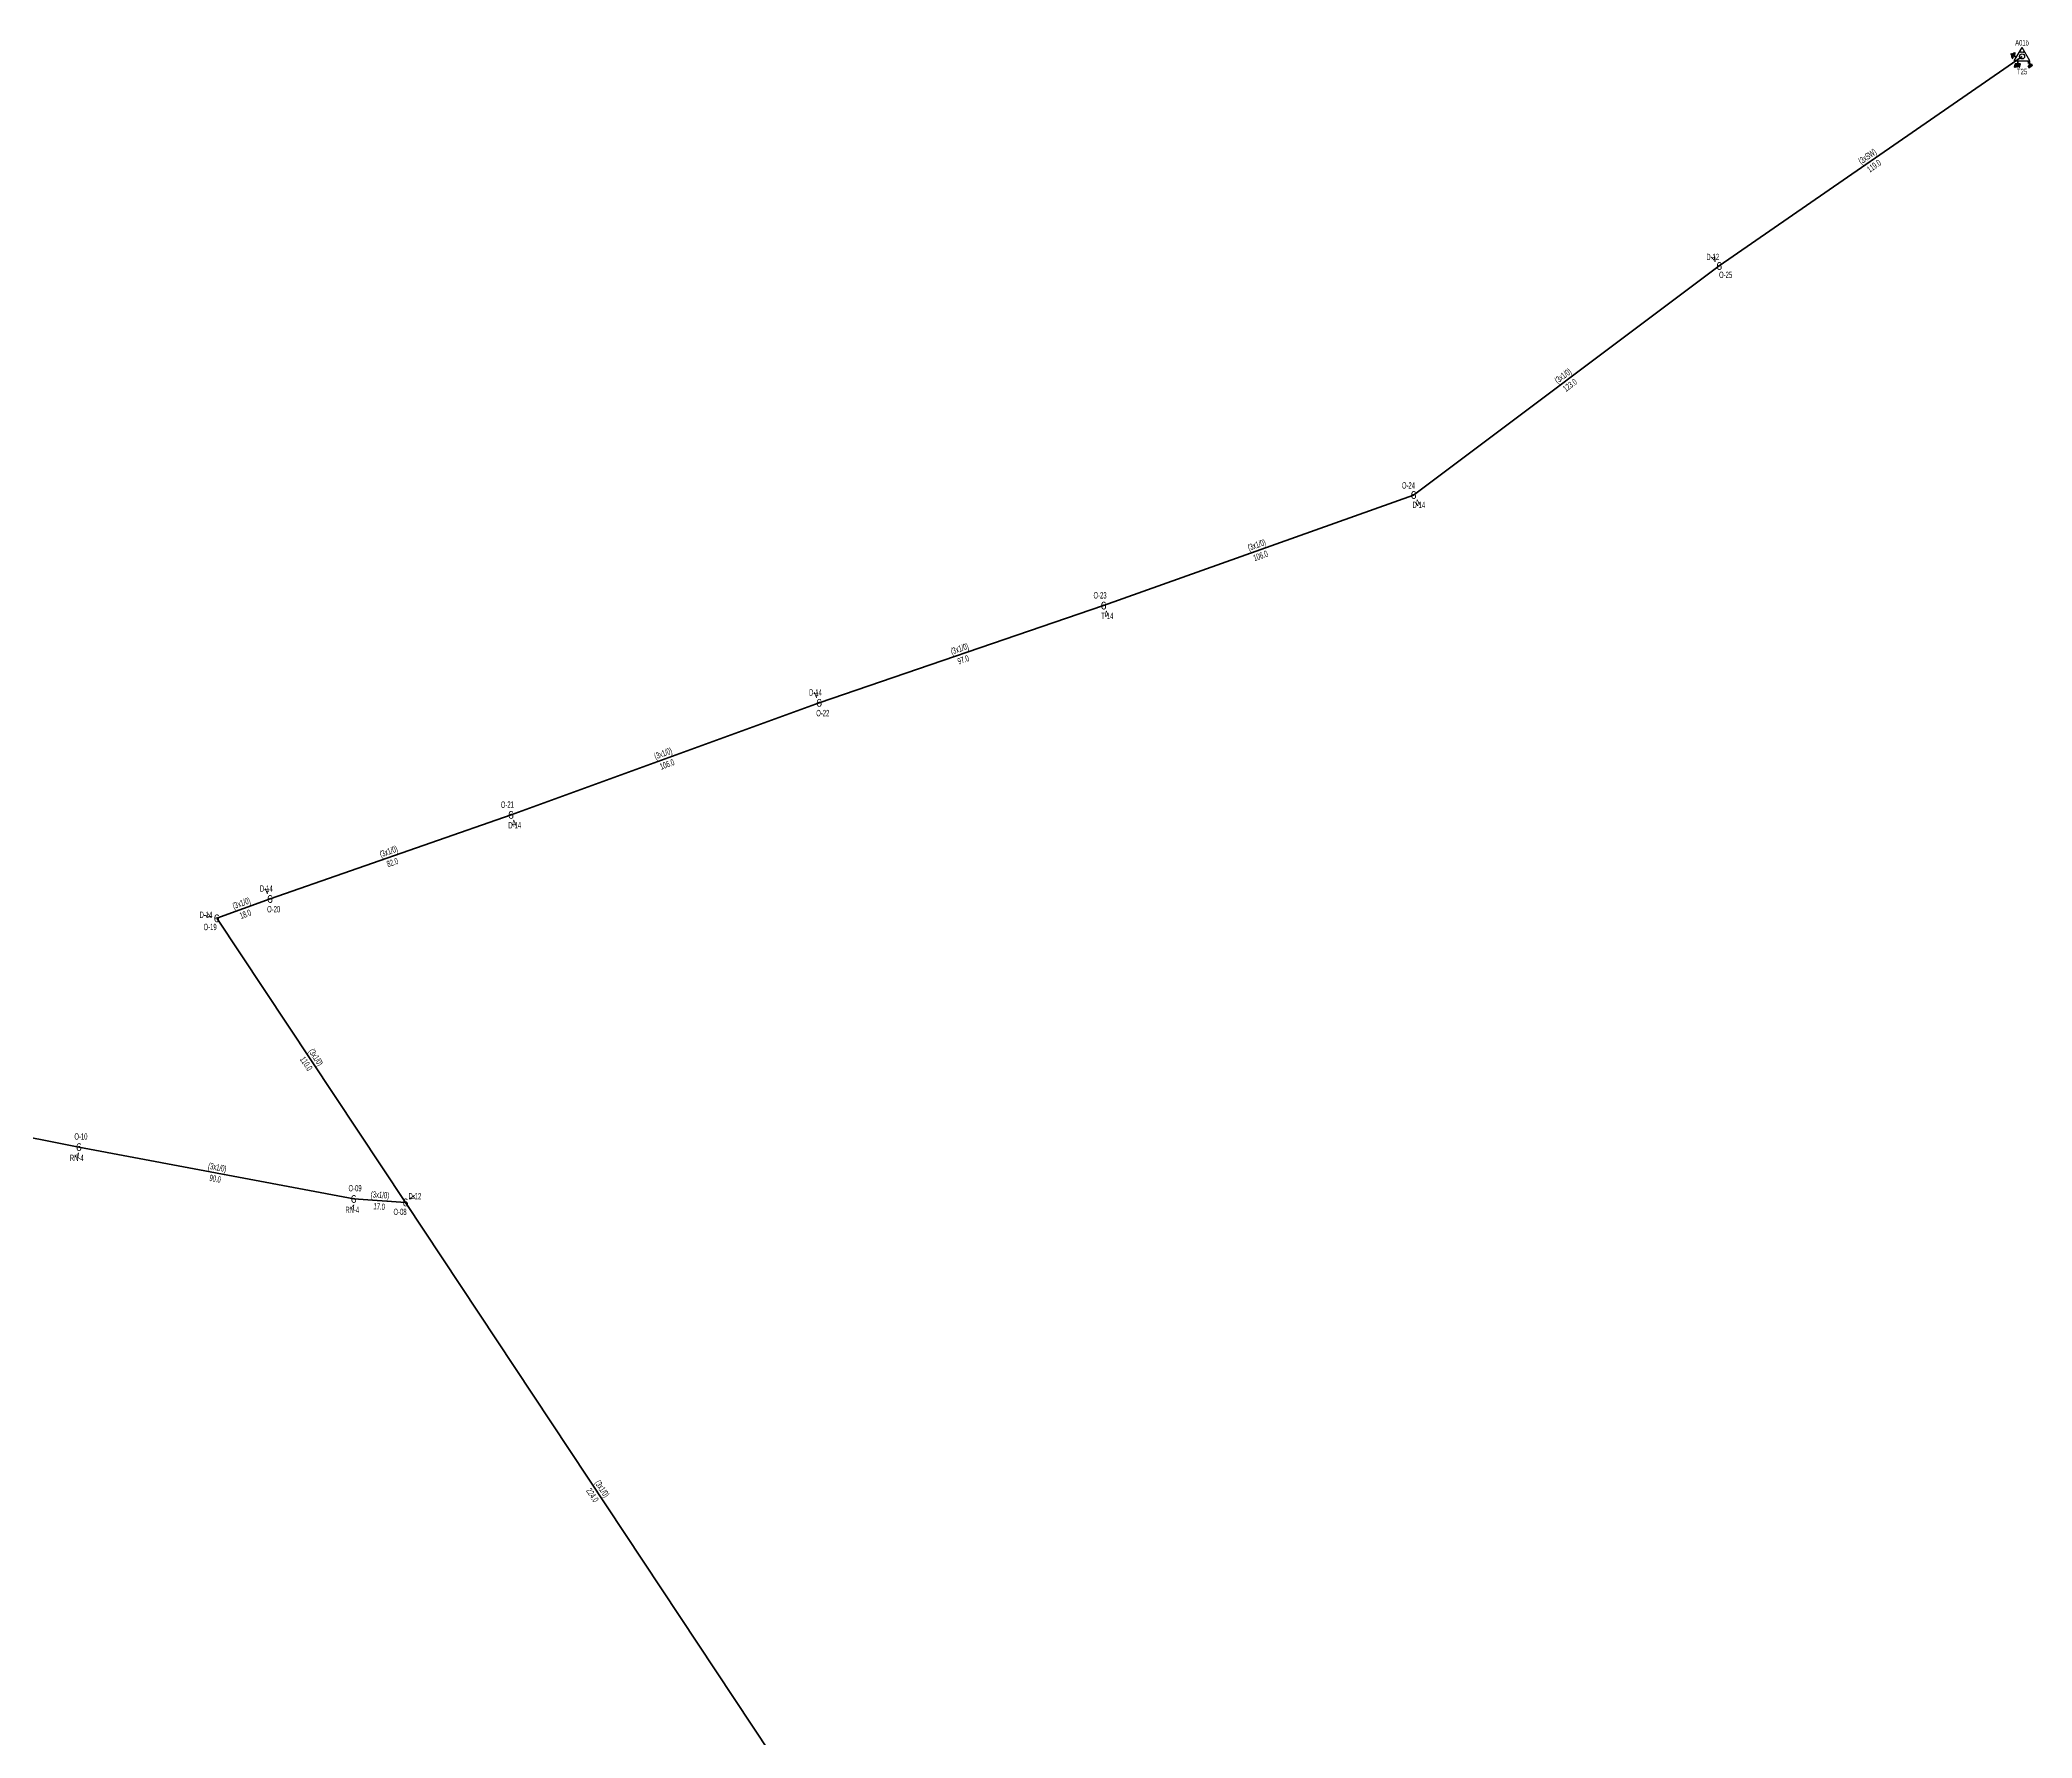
# Model space of a CAD drawing. Header units: millimetres. Extents: x 547575 to 550077, y 4149016 to 4153735.
# Drawn here: x 548335 to 548977, y 4153188 to 4153735 of the extents above; entities that cross this region are included whole.
import ezdxf
from ezdxf.enums import TextEntityAlignment as Align

# ---------------------------------------------------------------- set-up
doc = ezdxf.new("R2010")
doc.units = ezdxf.units.MM
for name, color, linetype, lineweight in [('DIREK_ENH_MEVCUT', 6, 'Continuous', 25), ('HAT_ENH_HAVAI_MEVCUT', 6, 'Continuous', 70), ('TRAFO_MEVCUT', 5, 'Continuous', 30), ('TRAFO_TADILAT_BYSK', 5, 'Continuous', 30)]:
    doc.layers.add(name, color=color, linetype=linetype, lineweight=lineweight)
doc.styles.add('Direk', font='B_CAD')
doc.styles.get("Standard").update_dxf_attribs({"font": 'Arial'})

# ---------------------------------------------------------------- blocks, each defined once
blk = doc.blocks.new('MEV_DIREK_OZEL')
h = blk.add_hatch(color=32)
h.paths.add_polyline_path([(-2.12, 1), (-2.34, 1.12), (-3.29, -0.52), (-3.08, -0.65), (-2.65, 0.09), (-1.88, -0.36), (-1.78, -0.19), (-2.55, 0.26)])
h.paths.add_polyline_path([(-3.44, -0.15), (-3.31, -0.22), (-2.59, 1.01), (-2.72, 1.09)])
h.paths.add_polyline_path([(-3.52, 0.32), (-3.39, 0.24), (-3.03, 0.85), (-3.16, 0.92)])
h.paths.add_polyline_path([(-3.56, 0.84), (-3.64, 0.71), (-3.51, 0.63), (-3.43, 0.76)])
h.paths.add_polyline_path([(-1.49, -2.34), (-2.24, -2.34), (-2.5, -3.47), (-2.4, -3.47), (-2.19, -2.54), (-1.89, -2.54), (-2.1, -3.47), (-2, -3.47), (-1.79, -2.54), (-1.49, -2.54), (-1.7, -3.48), (-1.6, -3.48), (-1.39, -2.54), (-1.09, -2.54), (-1.3, -3.48), (-1.2, -3.48), (-0.99, -2.54), (-0.69, -2.55), (-0.9, -3.48), (-0.8, -3.48), (-0.54, -2.35), (-1.29, -2.34), (-1.29, -1.44), (-1.49, -1.44)])
at = {"layer": 'TRAFO_MEVCUT'}
for points in [[(2.4, -1.57), (2.17, -1.92), (2.12, -1.44), (1.99, -1.44), (2.06, -2.32), (2.29, -1.96), (2.35, -2.67), (2.14, -2.67), (2.44, -2.87), (2.45, -2.86), (2.69, -2.49), (2.49, -2.63)], [(2.4, -1.57), (2.17, -1.92), (2.12, -1.44), (1.99, -1.44), (2.06, -2.32), (2.29, -1.96), (2.35, -2.67), (2.14, -2.67), (2.44, -2.87), (2.02, -3.19), (2.24, -3.79), (2.3, -3.74), (2.13, -3.26), (2.3, -3.13), (2.48, -3.6), (2.54, -3.56), (2.36, -3.08), (2.54, -2.94), (2.72, -3.42), (2.78, -3.38), (2.6, -2.9), (2.78, -2.76), (2.95, -3.24), (3.01, -3.2), (2.84, -2.72), (3.01, -2.58), (3.19, -3.06), (3.25, -3.01), (3.03, -2.42), (2.45, -2.86), (2.69, -2.49), (2.49, -2.63)], [(3.01, -2.58), (3.19, -3.06), (3.25, -3.01), (3.03, -2.42), (2.45, -2.86), (2.69, -2.49), (2.49, -2.63), (2.4, -1.57), (2.17, -1.92), (2.12, -1.44), (1.99, -1.44), (2.06, -2.32), (2.29, -1.96), (2.35, -2.67), (2.14, -2.67), (2.44, -2.87), (2.02, -3.19), (2.24, -3.79), (2.3, -3.74), (2.13, -3.26), (2.3, -3.13), (2.48, -3.6), (2.54, -3.56), (2.36, -3.08), (2.54, -2.94), (2.72, -3.42), (2.78, -3.38), (2.6, -2.9), (2.78, -2.76), (2.95, -3.24), (3.01, -3.2), (2.84, -2.72)]]:
    blk.add_hatch(color=32, dxfattribs=at).paths.add_polyline_path(points)
at = {"layer": 'TRAFO_MEVCUT', "linetype": 'Continuous'}
for p, q in [((-2.5, -1.44), (0, 2.89)), ((2.5, -1.44), (0, 2.89)), ((-2.5, -1.44), (2.5, -1.44))]:
    blk.add_line(p, q, dxfattribs=at)
at = {"layer": 'TRAFO_MEVCUT', "color": 32, "flags": 128}
blk.add_lwpolyline([(1.99, -1.44), (2.12, -1.44), (2.17, -1.92), (2.4, -1.57), (2.49, -2.63), (2.69, -2.49), (2.45, -2.86), (3.03, -2.42), (3.25, -3.01), (3.19, -3.06), (3.01, -2.58), (2.84, -2.72), (3.01, -3.2), (2.95, -3.24), (2.78, -2.76), (2.6, -2.9), (2.78, -3.38), (2.72, -3.42), (2.54, -2.94), (2.36, -3.08), (2.54, -3.56), (2.48, -3.6), (2.3, -3.13), (2.13, -3.26), (2.3, -3.74), (2.24, -3.79), (2.02, -3.19), (2.44, -2.87), (2.14, -2.67), (2.35, -2.67), (2.29, -1.96), (2.06, -2.32), (1.99, -1.44)], dxfattribs=at)
at = {"layer": 'TRAFO_MEVCUT', "linetype": 'Continuous'}
for centre, radius in [((0, 0), 0.804), ((-0.34, 1.34), 0.12), ((0.34, 1.34), 0.12)]:
    blk.add_circle(centre, radius, dxfattribs=at)
at = {"layer": 'TRAFO_TADILAT_BYSK', "color": 32, "flags": 128}
for points in [[(-3.51, 0.63), (-3.43, 0.76), (-3.56, 0.84), (-3.64, 0.71), (-3.51, 0.63)], [(-3.39, 0.24), (-3.03, 0.85), (-3.16, 0.92), (-3.52, 0.32), (-3.39, 0.24)], [(-3.31, -0.22), (-2.59, 1.01), (-2.72, 1.09), (-3.44, -0.15), (-3.31, -0.22)], [(-1.78, -0.19), (-2.55, 0.26), (-2.12, 1), (-2.34, 1.12), (-3.29, -0.52), (-3.08, -0.65), (-2.65, 0.09), (-1.88, -0.36), (-1.78, -0.19)], [(-1.29, -1.44), (-1.49, -1.44), (-1.49, -2.34), (-2.24, -2.34), (-2.5, -3.47), (-2.4, -3.47), (-2.19, -2.54), (-1.89, -2.54), (-2.1, -3.47), (-2, -3.47), (-1.79, -2.54), (-1.49, -2.54), (-1.7, -3.48), (-1.6, -3.48), (-1.39, -2.54), (-1.09, -2.54), (-1.3, -3.48), (-1.2, -3.48), (-0.99, -2.54), (-0.69, -2.55), (-0.9, -3.48), (-0.8, -3.48), (-0.54, -2.35), (-1.29, -2.34), (-1.29, -1.44)]]:
    blk.add_lwpolyline(points, dxfattribs=at)

msp = doc.modelspace()

# ---------------------------------------------------------------- linework, layer by layer
at = {"layer": 'HAT_ENH_HAVAI_MEVCUT'}
for p, q in [((548875.84657, 4153662.233127), (548973.329, 4153729.708)), ((548777.432344, 4153588.510799), (548875.84657, 4153662.233127)), ((548777.432344, 4153588.510799), (548677.636702, 4153552.91371)), ((548586.050284, 4153521.609806), (548677.636702, 4153552.91371)), ((548586.050284, 4153521.609806), (548486.833507, 4153485.537758)), ((548409.250396, 4153458.468299), (548486.833507, 4153485.537758)), ((548392.091553, 4153452.239404), (548409.250396, 4153458.468299)), ((548452.865111, 4153360.773143), (548392.091553, 4153452.239404)), ((548347.696177, 4153378.582503), (548247.476037, 4153398.562442)), ((548347.696177, 4153378.582503), (548436.184887, 4153361.896869)), ((548436.184887, 4153361.896869), (548452.865111, 4153360.773143)), ((548452.865111, 4153360.773143), (548576.364465, 4153174.375642))]:
    msp.add_line(p, q, dxfattribs=at)

# ---------------------------------------------------------------- block references
at = {"layer": 'TRAFO_MEVCUT', "linetype": 'ByBlock'}
msp.add_blockref('MEV_DIREK_OZEL', (548973.329, 4153729.708), dxfattribs=at)

# ---------------------------------------------------------------- texts
at = {"layer": 'DIREK_ENH_MEVCUT', "width": 0.53}
for s, p in [('D-12', (548873.750319, 4153665.14356)), ('O-25', (548877.892113, 4153659.3931)), ('O-24', (548775.776578, 4153591.594375)), ('D-14', (548779.122074, 4153585.363968)), ('O-23', (548676.48274, 4153556.218006)), ('T-14', (548678.802415, 4153549.575766)), ('D-14', (548584.869497, 4153524.958179)), ('O-22', (548587.214285, 4153518.309033)), ('O-21', (548485.659024, 4153488.834815)), ('D-14', (548488.02508, 4153482.192725)), ('D-14', (548408.059654, 4153461.81359)), ('D-14', (548388.630174, 4153453.379017)), ('O-19', (548389.970062, 4153449.455652)), ('O-20', (548410.424071, 4153455.170954)), ('O-10', (548348.362604, 4153382.01847)), ('RN-4', (548347.019721, 4153375.09482)), ('O-09', (548436.62757, 4153365.36876)), ('D-12', (548455.884626, 4153362.776584)), ('RN-4', (548435.737778, 4153358.390265)), ('O-08', (548451.106461, 4153357.747065))]:
    msp.add_text(s, height=2.05, dxfattribs=at).set_placement(p, align=Align.MIDDLE_CENTER)
at = {"layer": 'DIREK_ENH_MEVCUT', "color": 32, "style": 'Direk'}
for rotation, p in [(215.763485, (548874.210137, 4153664.50515)), (388.234138, (548778.756956, 4153586.043938)), (379.250775, (548678.559871, 4153550.270273)), (199.424945, (548585.119083, 4153524.250424)), (379.606998, (548487.773094, 4153482.900111)), (199.592969, (548408.311455, 4153461.106175)), (251.77656, (548389.43199, 4153453.11503)), (349.02343, (548347.163036, 4153375.833728)), (352.733718, (548435.830741, 4153359.119355)), (123.564177, (548455.198259, 4153362.321181))]:
    msp.add_text('4', height=2, rotation=rotation, dxfattribs=at).set_placement(p, align=Align.MIDDLE_CENTER)
at = {"layer": 'DIREK_ENH_MEVCUT', "style": 'Direk'}
for p in [(548875.84657, 4153662.233127), (548777.432344, 4153588.510799), (548677.636702, 4153552.91371), (548586.050284, 4153521.609806), (548486.833507, 4153485.537758), (548409.250396, 4153458.468299), (548392.091553, 4153452.239404), (548347.696177, 4153378.582503), (548436.184887, 4153361.896869), (548452.865111, 4153360.773143)]:
    msp.add_text('6', height=2.5, dxfattribs=at).set_placement(p, align=Align.MIDDLE_CENTER)
at = {"layer": 'HAT_ENH_HAVAI_MEVCUT', "lineweight": 30, "width": 0.53}
for s, rotation, p in [('(3xSW)', 34.690003, (548924.10402, 4153696.669471, 274486.6645)), ('(3x1/0)', 36.836967, (548826.129848, 4153626.052256, 274437.923285)), ('(3x1/0)', 379.631309, (548727.248951, 4153571.512847, 274338.818351)), ('(3x1/0)', 18.870241, (548631.568581, 4153538.066073, 274338.818351)), ('(3x1/0)', 379.979649, (548536.151462, 4153504.372624, 274243.416754)), ('(3x1/0)', 19.234348, (548447.761934, 4153472.80558, 274243.416754)), ('(3x1/0)', 19.951591, (548400.380932, 4153456.152835, 274204.625198)), ('(3x1/0)', 303.601529, (548423.186303, 4153406.976675, 274196.045777)), ('(3x1/0)', 349.321558, (548392.098035, 4153371.074966, 274218.092444)), ('(3x1/0)', 356.145879, (548444.582133, 4153362.183083, 274226.432555)), ('(3x1/0)', 303.526825, (548515.323371, 4153268.043871, 274288.182232))]:
    msp.add_text(s, height=2.05, rotation=rotation, dxfattribs=at).set_placement(p, align=Align.CENTER)
for s, rotation, p in [('119.0', 34.690003, (548925.071551, 4153695.271657, 274486.6645)), ('123.0', 36.836967, (548827.149066, 4153624.69167, 274437.923285)), ('106.0', 379.631309, (548727.820094, 4153569.911662, 274338.818351)), ('97.0', 18.870241, (548632.118405, 4153536.457443, 274338.818351)), ('106.0', 379.979649, (548536.732329, 4153502.77494, 274243.416754)), ('82.0', 19.234348, (548448.321969, 4153471.200476, 274243.416754)), ('18.0', 19.951591, (548400.961017, 4153454.554867, 274204.625198)), ('110.0', 303.601529, (548421.770362, 4153406.035872, 274196.045777)), ('90.0', 349.321558, (548391.78303, 4153369.404405, 274218.092444)), ('17.0', 356.145879, (548444.467865, 4153360.486928, 274226.432555)), ('224.0', 303.526825, (548513.906205, 4153267.104914, 274288.182232))]:
    msp.add_text(s, height=2.05, rotation=rotation, dxfattribs=at).set_placement(p, align=Align.TOP_CENTER)
at = {"layer": 'TRAFO_MEVCUT', "linetype": 'ByBlock', "width": 0.6}
msp.add_text('A01ö', height=1.8, dxfattribs=at).set_placement((548973.329, 4153733.208), align=Align.CENTER)
msp.add_text('T25', height=1.8, dxfattribs=at).set_placement((548973.329, 4153725.708), align=Align.TOP_CENTER)

doc.saveas('drawing.dxf')
